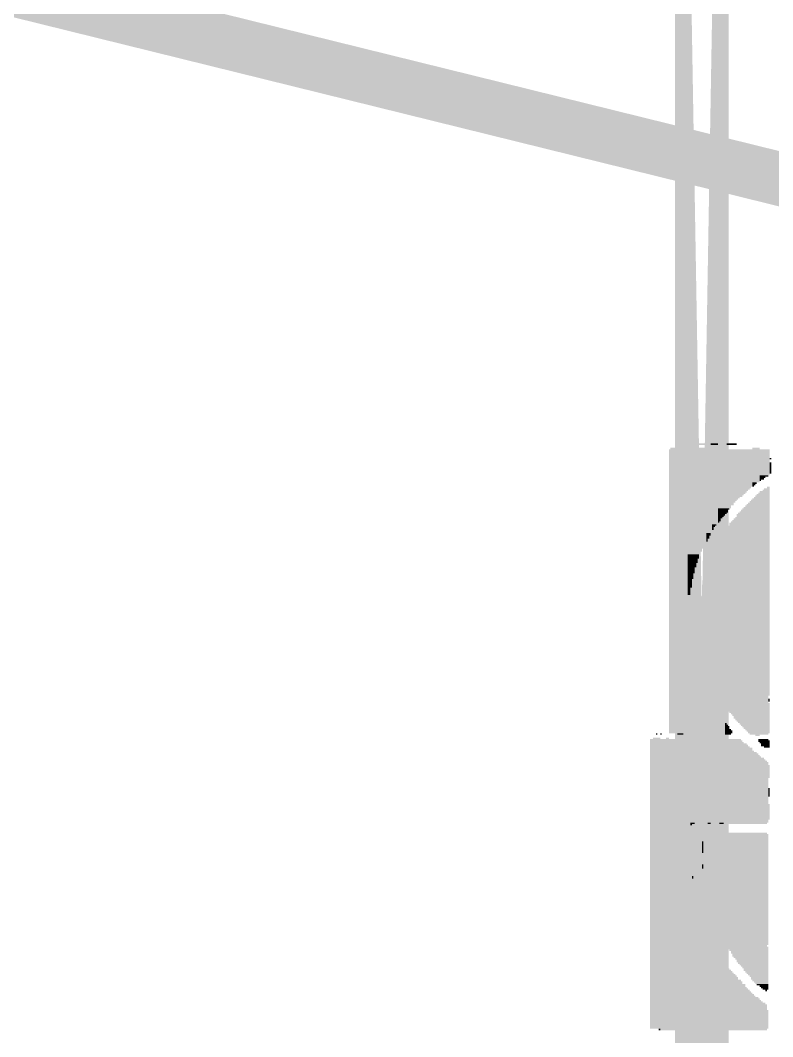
# Model space of a CAD drawing. Extents: x -12.3 to 50.3, y -6.1 to 14.
# Drawn here: x 5.91 to 9.7, y 3.75 to 8.87 of the extents above; entities that cross this region are included whole.
import ezdxf

# ---------------------------------------------------------------- set-up
doc = ezdxf.new("R2010")
doc.units = 0
doc.layers.get('0').update_dxf_attribs({"linetype": 'CONTINUOUS'})
doc.layers.add('1', color=1, linetype='CONTINUOUS')

msp = doc.modelspace()

# ---------------------------------------------------------------- linework, layer by layer
at = {"color": 7}
for points in [[(9.1782, 6.7093), (9.1854, 6.7093), (9.1782, 5.2789), (9.1854, 5.2789)], [(9.1854, 6.7166), (9.2508, 6.7166), (9.1854, 5.2789), (9.2508, 5.2789)], [(9.2508, 6.7239), (9.258, 6.7239), (9.2508, 5.2716), (9.258, 5.2716)], [(9.258, 6.7384), (9.3815, 6.7384), (9.258, 6.7311), (9.3815, 6.7311)], [(9.258, 6.7311), (9.2653, 6.7311), (9.258, 5.2716), (9.2653, 5.2716)], [(9.2653, 6.7239), (9.2726, 6.7239), (9.2653, 5.2716), (9.2726, 5.2716)], [(9.2726, 6.7166), (9.3669, 6.7166), (9.2726, 6.2301), (9.3669, 6.2301)], [(9.3669, 6.7093), (9.396, 6.7093), (9.3669, 6.2882), (9.396, 6.2882)], [(9.3887, 6.7384), (9.425, 6.7384), (9.3887, 6.7311), (9.425, 6.7311)], [(9.396, 6.7166), (9.425, 6.7166), (9.396, 6.3318), (9.425, 6.3318)], [(9.425, 6.7093), (9.5993, 6.7093), (9.425, 6.5206), (9.5993, 6.5206)], [(9.4686, 6.7384), (9.5194, 6.7384), (9.4686, 6.7311), (9.5194, 6.7311)], [(9.5993, 6.7166), (9.6356, 6.7166), (9.5993, 6.5423), (9.6356, 6.5423)], [(9.6356, 6.7093), (9.6864, 6.7093), (9.6356, 6.5786), (9.6864, 6.5786)], [(9.6864, 6.6658), (9.6937, 6.6658), (9.6864, 6.6585), (9.6937, 6.6585)], [(9.6864, 6.644), (9.6937, 6.644), (9.6864, 6.5859), (9.6937, 6.5859)], [(9.6356, 6.5786), (9.6792, 6.5786), (9.6356, 6.5714), (9.6792, 6.5714)], [(9.6356, 6.5714), (9.6647, 6.5714), (9.6356, 6.5641), (9.6647, 6.5641)], [(9.6356, 6.5641), (9.6574, 6.5641), (9.6356, 6.5569), (9.6574, 6.5569)], [(9.6356, 6.5569), (9.6429, 6.5569), (9.6356, 6.5496), (9.6429, 6.5496)], [(9.425, 6.5206), (9.592, 6.5206), (9.425, 6.5133), (9.592, 6.5133)], [(9.425, 6.5133), (9.5848, 6.5133), (9.425, 6.506), (9.5848, 6.506)], [(9.425, 6.506), (9.5775, 6.506), (9.425, 6.4988), (9.5775, 6.4988)], [(9.5993, 6.5423), (9.6211, 6.5423), (9.5993, 6.5351), (9.6211, 6.5351)], [(9.5993, 6.5351), (9.6138, 6.5351), (9.5993, 6.5278), (9.6138, 6.5278)], [(9.5993, 6.5278), (9.6066, 6.5278), (9.5993, 6.5206), (9.6066, 6.5206)], [(9.6501, 6.506), (9.6574, 6.506), (9.6501, 5.2716), (9.6574, 5.2716)], [(9.6574, 6.5133), (9.6719, 6.5133), (9.6574, 5.2716), (9.6719, 5.2716)], [(9.6719, 6.5206), (9.6864, 6.5206), (9.6719, 5.4677), (9.6864, 5.4677)], [(9.425, 6.4988), (9.5703, 6.4988), (9.425, 6.4915), (9.5703, 6.4915)], [(9.425, 6.4915), (9.563, 6.4915), (9.425, 6.4843), (9.563, 6.4843)], [(9.425, 6.4843), (9.5557, 6.4843), (9.425, 6.477), (9.5557, 6.477)], [(9.425, 6.477), (9.5485, 6.477), (9.425, 6.4697), (9.5485, 6.4697)], [(9.425, 6.4697), (9.534, 6.4697), (9.425, 6.4625), (9.534, 6.4625)], [(9.425, 6.4625), (9.5267, 6.4625), (9.425, 6.4552), (9.5267, 6.4552)], [(9.425, 6.4552), (9.5194, 6.4552), (9.425, 6.4479), (9.5194, 6.4479)], [(9.592, 6.4552), (9.5993, 6.4552), (9.592, 5.2716), (9.5993, 5.2716)], [(9.5993, 6.4625), (9.6066, 6.4625), (9.5993, 5.2716), (9.6066, 5.2716)], [(9.6066, 6.4697), (9.6138, 6.4697), (9.6066, 5.2716), (9.6138, 5.2716)], [(9.6138, 6.477), (9.6211, 6.477), (9.6138, 5.2644), (9.6211, 5.2644)], [(9.6211, 6.4843), (9.6284, 6.4843), (9.6211, 5.2644), (9.6284, 5.2644)], [(9.6284, 6.4915), (9.6356, 6.4915), (9.6284, 5.2644), (9.6356, 5.2644)], [(9.6356, 6.4988), (9.6501, 6.4988), (9.6356, 5.2716), (9.6501, 5.2716)], [(9.425, 6.4479), (9.5122, 6.4479), (9.425, 6.4407), (9.5122, 6.4407)], [(9.425, 6.4407), (9.5049, 6.4407), (9.425, 6.4262), (9.5049, 6.4262)], [(9.425, 6.4262), (9.4904, 6.4262), (9.425, 6.4116), (9.4904, 6.4116)], [(9.425, 6.4116), (9.4831, 6.4116), (9.425, 6.4044), (9.4831, 6.4044)], [(9.425, 6.4044), (9.4759, 6.4044), (9.425, 6.3899), (9.4759, 6.3899)], [(9.5412, 6.4044), (9.5485, 6.4044), (9.5412, 5.3152), (9.5485, 5.3152)], [(9.5485, 6.4116), (9.5557, 6.4116), (9.5485, 5.3079), (9.5557, 5.3079)], [(9.5557, 6.4189), (9.563, 6.4189), (9.5557, 5.3007), (9.563, 5.3007)], [(9.563, 6.4262), (9.5703, 6.4262), (9.563, 5.2934), (9.5703, 5.2934)], [(9.5703, 6.4334), (9.5775, 6.4334), (9.5703, 5.2862), (9.5775, 5.2862)], [(9.5775, 6.4407), (9.5848, 6.4407), (9.5775, 5.2789), (9.5848, 5.2789)], [(9.5848, 6.4479), (9.592, 6.4479), (9.5848, 5.2716), (9.592, 5.2716)], [(9.425, 6.3899), (9.4686, 6.3899), (9.425, 6.3826), (9.4686, 6.3826)], [(9.425, 6.3826), (9.4613, 6.3826), (9.425, 6.3753), (9.4613, 6.3753)], [(9.425, 6.3753), (9.4541, 6.3753), (9.425, 6.3681), (9.4541, 6.3681)], [(9.425, 6.3681), (9.4468, 6.3681), (9.425, 6.3608), (9.4468, 6.3608)], [(9.425, 6.3608), (9.4396, 6.3608), (9.425, 6.3463), (9.4396, 6.3463)], [(9.4976, 6.3536), (9.5049, 6.3536), (9.4976, 5.366), (9.5049, 5.366)], [(9.5049, 6.3608), (9.5122, 6.3608), (9.5049, 5.3515), (9.5122, 5.3515)], [(9.5122, 6.3681), (9.5194, 6.3681), (9.5122, 5.3442), (9.5194, 5.3442)], [(9.5194, 6.3826), (9.5267, 6.3826), (9.5194, 5.337), (9.5267, 5.337)], [(9.5267, 6.3899), (9.534, 6.3899), (9.5267, 5.3297), (9.534, 5.3297)], [(9.534, 6.3971), (9.5412, 6.3971), (9.534, 5.3225), (9.5412, 5.3225)], [(9.396, 6.3318), (9.4178, 6.3318), (9.396, 6.3245), (9.4178, 6.3245)], [(9.396, 6.3245), (9.4105, 6.3245), (9.396, 6.3172), (9.4105, 6.3172)], [(9.396, 6.3172), (9.4033, 6.3172), (9.396, 6.3027), (9.4033, 6.3027)], [(9.425, 6.3463), (9.4323, 6.3463), (9.425, 6.339), (9.4323, 6.339)], [(9.4613, 6.3027), (9.4686, 6.3027), (9.4613, 5.4096), (9.4686, 5.4096)], [(9.4686, 6.3172), (9.4759, 6.3172), (9.4686, 5.4023), (9.4759, 5.4023)], [(9.4759, 6.3245), (9.4831, 6.3245), (9.4759, 5.3878), (9.4831, 5.3878)], [(9.4831, 6.339), (9.4904, 6.339), (9.4831, 5.3805), (9.4904, 5.3805)], [(9.4904, 6.3463), (9.4976, 6.3463), (9.4904, 5.3733), (9.4976, 5.3733)], [(9.3669, 6.2882), (9.3887, 6.2882), (9.3669, 6.2737), (9.3887, 6.2737)], [(9.3669, 6.2737), (9.3815, 6.2737), (9.3669, 6.2592), (9.3815, 6.2592)], [(9.3669, 6.2592), (9.3742, 6.2592), (9.3669, 6.2446), (9.3742, 6.2446)], [(9.425, 6.2519), (9.4323, 6.2519), (9.425, 5.4749), (9.4323, 5.4749)], [(9.4323, 6.2664), (9.4396, 6.2664), (9.4323, 5.4604), (9.4396, 5.4604)], [(9.4396, 6.2737), (9.4468, 6.2737), (9.4396, 5.4532), (9.4468, 5.4532)], [(9.4468, 6.2809), (9.4541, 6.2809), (9.4468, 5.4314), (9.4541, 5.4314)], [(9.4541, 6.2955), (9.4613, 6.2955), (9.4541, 5.4241), (9.4613, 5.4241)], [(9.2726, 6.2301), (9.3597, 6.2301), (9.2726, 6.2228), (9.3597, 6.2228)], [(9.2726, 6.2228), (9.3524, 6.2228), (9.2726, 6.2083), (9.3524, 6.2083)], [(9.2726, 6.2083), (9.3452, 6.2083), (9.2726, 6.1938), (9.3452, 6.1938)], [(9.4033, 6.2083), (9.4105, 6.2083), (9.4033, 5.5185), (9.4105, 5.5185)], [(9.4105, 6.2228), (9.4178, 6.2228), (9.4105, 5.5113), (9.4178, 5.5113)], [(9.4178, 6.2374), (9.425, 6.2374), (9.4178, 5.4895), (9.425, 5.4895)], [(9.2726, 6.1938), (9.3379, 6.1938), (9.2726, 6.1793), (9.3379, 6.1793)], [(9.2726, 6.1793), (9.3306, 6.1793), (9.2726, 6.1575), (9.3306, 6.1575)], [(9.2726, 6.1575), (9.3234, 6.1575), (9.2726, 6.1357), (9.3234, 6.1357)], [(9.3815, 6.1502), (9.3887, 6.1502), (9.3815, 5.5766), (9.3887, 5.5766)], [(9.3887, 6.172), (9.396, 6.172), (9.3887, 5.5548), (9.396, 5.5548)], [(9.396, 6.1865), (9.4033, 6.1865), (9.396, 5.5403), (9.4033, 5.5403)], [(9.2726, 6.1357), (9.3161, 6.1357), (9.2726, 6.1139), (9.3161, 6.1139)], [(9.2726, 6.1139), (9.3089, 6.1139), (9.2726, 6.0849), (9.3089, 6.0849)], [(9.3669, 6.1139), (9.3742, 6.1139), (9.3669, 5.6202), (9.3742, 5.6202)], [(9.3742, 6.1285), (9.3815, 6.1285), (9.3742, 5.5984), (9.3815, 5.5984)], [(9.2726, 6.0849), (9.3016, 6.0849), (9.2726, 6.0558), (9.3016, 6.0558)], [(9.2726, 6.0558), (9.2943, 6.0558), (9.2726, 6.0123), (9.2943, 6.0123)], [(9.3524, 6.0558), (9.3597, 6.0558), (9.3524, 5.671), (9.3597, 5.671)], [(9.3597, 6.0849), (9.3669, 6.0849), (9.3597, 5.642), (9.3669, 5.642)], [(9.2726, 6.0123), (9.2871, 6.0123), (9.2726, 5.976), (9.2871, 5.976)], [(9.3452, 6.0268), (9.3524, 6.0268), (9.3452, 5.7073), (9.3524, 5.7073)], [(9.2726, 5.976), (9.2798, 5.976), (9.2726, 5.9106), (9.2798, 5.9106)], [(9.3379, 5.9687), (9.3452, 5.9687), (9.3379, 5.7509), (9.3452, 5.7509)], [(9.2726, 5.8598), (9.2798, 5.8598), (9.2726, 5.2716), (9.2798, 5.2716)], [(9.2798, 5.7581), (9.2871, 5.7581), (9.2798, 5.2716), (9.2871, 5.2716)], [(9.2871, 5.7146), (9.2943, 5.7146), (9.2871, 5.2716), (9.2943, 5.2716)], [(9.2943, 5.6783), (9.3016, 5.6783), (9.2943, 5.2716), (9.3016, 5.2716)], [(9.3016, 5.6492), (9.3089, 5.6492), (9.3016, 5.2716), (9.3089, 5.2716)], [(9.3089, 5.6274), (9.3161, 5.6274), (9.3089, 5.2716), (9.3161, 5.2716)], [(9.3161, 5.5911), (9.3234, 5.5911), (9.3161, 5.2716), (9.3234, 5.2716)], [(9.3234, 5.5766), (9.3306, 5.5766), (9.3234, 5.2716), (9.3306, 5.2716)], [(9.3306, 5.5621), (9.3379, 5.5621), (9.3306, 5.2716), (9.3379, 5.2716)], [(9.3379, 5.5403), (9.3452, 5.5403), (9.3379, 5.2716), (9.3452, 5.2716)], [(9.3452, 5.5258), (9.3524, 5.5258), (9.3452, 5.2716), (9.3524, 5.2716)], [(9.3524, 5.5113), (9.3597, 5.5113), (9.3524, 5.2716), (9.3597, 5.2716)], [(9.3597, 5.4895), (9.3669, 5.4895), (9.3597, 5.2716), (9.3669, 5.2716)], [(9.3669, 5.4749), (9.3742, 5.4749), (9.3669, 5.2716), (9.3742, 5.2716)], [(9.3742, 5.4604), (9.3815, 5.4604), (9.3742, 5.2716), (9.3815, 5.2716)], [(9.3815, 5.4459), (9.3887, 5.4459), (9.3815, 5.2716), (9.3887, 5.2716)], [(9.3887, 5.4314), (9.4033, 5.4314), (9.3887, 5.2716), (9.4033, 5.2716)], [(9.6719, 5.4677), (9.6792, 5.4677), (9.6719, 5.2716), (9.6792, 5.2716)], [(9.6792, 5.4532), (9.6864, 5.4532), (9.6792, 5.4386), (9.6864, 5.4386)], [(9.6792, 5.4314), (9.6864, 5.4314), (9.6792, 5.2789), (9.6864, 5.2789)], [(9.4033, 5.4169), (9.4105, 5.4169), (9.4033, 5.2716), (9.4105, 5.2716)], [(9.4105, 5.4023), (9.4178, 5.4023), (9.4105, 5.2716), (9.4178, 5.2716)], [(9.4178, 5.3951), (9.425, 5.3951), (9.4178, 5.2716), (9.425, 5.2716)], [(9.425, 5.3805), (9.4323, 5.3805), (9.425, 5.2716), (9.4323, 5.2716)], [(9.4323, 5.366), (9.4396, 5.366), (9.4323, 5.2716), (9.4396, 5.2716)], [(9.4396, 5.3588), (9.4468, 5.3588), (9.4396, 5.2716), (9.4468, 5.2716)], [(9.4468, 5.3515), (9.4541, 5.3515), (9.4468, 5.2716), (9.4541, 5.2716)], [(9.4541, 5.337), (9.4613, 5.337), (9.4541, 5.2716), (9.4613, 5.2716)], [(9.4613, 5.3297), (9.4686, 5.3297), (9.4613, 5.2716), (9.4686, 5.2716)], [(9.1128, 5.2789), (9.1201, 5.2789), (9.1128, 5.2716), (9.1201, 5.2716)], [(9.1346, 5.2789), (9.1419, 5.2789), (9.1346, 5.2716), (9.1419, 5.2716)], [(9.2217, 5.2789), (9.2508, 5.2789), (9.2217, 5.2716), (9.2508, 5.2716)], [(9.4686, 5.3225), (9.4759, 5.3225), (9.4686, 5.2716), (9.4759, 5.2716)], [(9.4759, 5.3152), (9.4831, 5.3152), (9.4759, 5.2716), (9.4831, 5.2716)], [(9.4831, 5.3007), (9.4904, 5.3007), (9.4831, 5.2716), (9.4904, 5.2716)], [(9.4904, 5.2934), (9.4976, 5.2934), (9.4904, 5.2789), (9.4976, 5.2789)], [(9.0838, 5.2498), (9.0983, 5.2498), (9.0838, 3.7903), (9.0983, 3.7903)], [(9.0983, 5.2571), (9.1346, 5.2571), (9.0983, 3.7903), (9.1346, 3.7903)], [(9.1346, 5.2498), (9.1636, 5.2498), (9.1346, 3.7831), (9.1636, 3.7831)], [(9.1636, 5.2571), (9.1782, 5.2571), (9.1636, 3.7831), (9.1782, 3.7831)], [(9.1782, 5.2498), (9.229, 5.2498), (9.1782, 3.7831), (9.229, 3.7831)], [(9.229, 5.2571), (9.258, 5.2571), (9.229, 3.7831), (9.258, 3.7831)], [(9.258, 5.2498), (9.2798, 5.2498), (9.258, 3.7831), (9.2798, 3.7831)], [(9.2798, 5.2571), (9.2871, 5.2571), (9.2798, 4.7924), (9.2871, 4.7924)], [(9.2871, 5.2498), (9.3669, 5.2498), (9.2871, 4.8287), (9.3669, 4.8287)], [(9.3669, 5.2571), (9.3742, 5.2571), (9.3669, 4.8214), (9.3742, 4.8214)], [(9.3742, 5.2498), (9.5412, 5.2498), (9.3742, 4.8287), (9.5412, 4.8287)], [(9.5412, 5.2426), (9.5485, 5.2426), (9.5412, 4.8214), (9.5485, 4.8214)], [(9.5485, 5.2353), (9.5557, 5.2353), (9.5485, 4.8214), (9.5557, 4.8214)], [(9.5557, 5.2281), (9.5703, 5.2281), (9.5557, 4.8214), (9.5703, 4.8214)], [(9.6284, 5.2498), (9.6792, 5.2498), (9.6284, 5.2353), (9.6792, 5.2353)], [(9.6356, 5.2353), (9.6792, 5.2353), (9.6356, 5.2281), (9.6792, 5.2281)], [(9.6429, 5.2281), (9.6792, 5.2281), (9.6429, 5.2135), (9.6792, 5.2135)], [(9.6792, 5.2426), (9.6864, 5.2426), (9.6792, 5.2063), (9.6864, 5.2063)], [(9.5703, 5.2208), (9.5775, 5.2208), (9.5703, 4.8214), (9.5775, 4.8214)], [(9.5775, 5.2135), (9.5848, 5.2135), (9.5775, 4.8214), (9.5848, 4.8214)], [(9.5848, 5.2063), (9.5993, 5.2063), (9.5848, 4.8214), (9.5993, 4.8214)], [(9.5993, 5.1918), (9.6066, 5.1918), (9.5993, 4.8214), (9.6066, 4.8214)], [(9.6066, 5.1845), (9.6211, 5.1845), (9.6066, 4.8214), (9.6211, 4.8214)], [(9.6211, 5.1772), (9.6284, 5.1772), (9.6211, 4.8214), (9.6284, 4.8214)], [(9.6574, 5.2135), (9.6792, 5.2135), (9.6574, 5.2063), (9.6792, 5.2063)], [(9.6284, 5.17), (9.6356, 5.17), (9.6284, 4.8214), (9.6356, 4.8214)], [(9.6356, 5.1627), (9.6429, 5.1627), (9.6356, 4.8214), (9.6429, 4.8214)], [(9.6429, 5.1555), (9.6574, 5.1555), (9.6429, 4.8214), (9.6574, 4.8214)], [(9.6574, 5.1482), (9.6647, 5.1482), (9.6574, 4.8214), (9.6647, 4.8214)], [(9.6647, 5.1409), (9.6719, 5.1409), (9.6647, 4.8214), (9.6719, 4.8214)], [(9.6719, 5.1337), (9.6792, 5.1337), (9.6719, 4.8287), (9.6792, 4.8287)], [(9.6792, 5.1191), (9.6864, 5.1191), (9.6792, 5.0538), (9.6864, 5.0538)], [(9.6792, 5.003), (9.6864, 5.003), (9.6792, 4.9594), (9.6864, 4.9594)], [(9.6792, 4.9231), (9.6864, 4.9231), (9.6792, 4.8432), (9.6864, 4.8432)], [(9.2871, 4.8287), (9.3089, 4.8287), (9.2871, 4.8214), (9.3089, 4.8214)], [(9.2871, 4.8214), (9.2943, 4.8214), (9.2871, 4.8142), (9.2943, 4.8142)], [(9.3742, 4.8287), (9.3887, 4.8287), (9.3742, 4.8214), (9.3887, 4.8214)], [(9.4323, 4.8287), (9.4541, 4.8287), (9.4323, 4.8214), (9.4541, 4.8214)], [(9.4613, 4.8287), (9.5412, 4.8287), (9.4613, 4.8214), (9.5412, 4.8214)], [(9.3524, 4.7706), (9.3597, 4.7706), (9.3524, 4.5237), (9.3597, 4.5237)], [(9.3597, 4.7779), (9.6719, 4.7779), (9.3597, 4.4729), (9.6719, 4.4729)], [(9.6719, 4.7706), (9.6792, 4.7706), (9.6719, 4.2115), (9.6792, 4.2115)], [(9.2798, 4.727), (9.2871, 4.727), (9.2798, 3.7903), (9.2871, 3.7903)], [(9.3452, 4.7343), (9.3524, 4.7343), (9.3452, 4.6762), (9.3524, 4.6762)], [(9.3452, 4.6181), (9.3524, 4.6181), (9.3452, 4.5963), (9.3524, 4.5963)], [(9.2871, 4.5891), (9.2943, 4.5891), (9.2871, 3.7903), (9.2943, 3.7903)], [(9.2943, 4.56), (9.3016, 4.56), (9.2943, 4.5455), (9.3016, 4.5455)], [(9.2943, 4.5383), (9.3016, 4.5383), (9.2943, 3.7903), (9.3016, 3.7903)], [(9.3016, 4.5019), (9.3089, 4.5019), (9.3016, 3.7903), (9.3089, 3.7903)], [(9.3089, 4.4656), (9.3161, 4.4656), (9.3089, 3.7831), (9.3161, 3.7831)], [(9.3669, 4.4729), (9.6719, 4.4729), (9.3669, 4.4439), (9.6719, 4.4439)], [(9.3161, 4.4293), (9.3234, 4.4293), (9.3161, 3.7903), (9.3234, 3.7903)], [(9.3742, 4.4439), (9.6719, 4.4439), (9.3742, 4.4148), (9.6719, 4.4148)], [(9.3815, 4.4148), (9.6719, 4.4148), (9.3815, 4.393), (9.6719, 4.393)], [(9.3234, 4.4003), (9.3306, 4.4003), (9.3234, 3.7903), (9.3306, 3.7903)], [(9.3306, 4.3785), (9.3379, 4.3785), (9.3306, 3.7903), (9.3379, 3.7903)], [(9.3379, 4.3567), (9.3452, 4.3567), (9.3379, 3.7831), (9.3452, 3.7831)], [(9.3887, 4.393), (9.6719, 4.393), (9.3887, 4.3785), (9.6719, 4.3785)], [(9.396, 4.3785), (9.6719, 4.3785), (9.396, 4.3567), (9.6719, 4.3567)], [(9.4033, 4.3567), (9.6719, 4.3567), (9.4033, 4.3349), (9.6719, 4.3349)], [(9.3452, 4.3422), (9.3524, 4.3422), (9.3452, 3.7831), (9.3524, 3.7831)], [(9.3524, 4.3204), (9.3597, 4.3204), (9.3524, 3.7831), (9.3597, 3.7831)], [(9.4105, 4.3349), (9.6719, 4.3349), (9.4105, 4.3204), (9.6719, 4.3204)], [(9.4178, 4.3204), (9.6719, 4.3204), (9.4178, 4.2986), (9.6719, 4.2986)], [(9.3597, 4.2986), (9.3669, 4.2986), (9.3597, 3.7831), (9.3669, 3.7831)], [(9.3669, 4.2841), (9.3742, 4.2841), (9.3669, 3.7831), (9.3742, 3.7831)], [(9.3742, 4.2696), (9.3815, 4.2696), (9.3742, 3.7831), (9.3815, 3.7831)], [(9.425, 4.2986), (9.6719, 4.2986), (9.425, 4.2841), (9.6719, 4.2841)], [(9.4323, 4.2841), (9.6719, 4.2841), (9.4323, 4.2696), (9.6719, 4.2696)], [(9.4396, 4.2696), (9.6719, 4.2696), (9.4396, 4.2551), (9.6719, 4.2551)], [(9.4468, 4.2551), (9.6719, 4.2551), (9.4468, 4.2405), (9.6719, 4.2405)], [(9.3815, 4.2478), (9.3887, 4.2478), (9.3815, 3.7831), (9.3887, 3.7831)], [(9.3887, 4.2333), (9.396, 4.2333), (9.3887, 3.7831), (9.396, 3.7831)], [(9.396, 4.226), (9.4033, 4.226), (9.396, 3.7831), (9.4033, 3.7831)], [(9.4033, 4.2115), (9.4105, 4.2115), (9.4033, 3.7831), (9.4105, 3.7831)], [(9.4105, 4.2042), (9.4178, 4.2042), (9.4105, 3.7831), (9.4178, 3.7831)], [(9.4541, 4.2405), (9.6719, 4.2405), (9.4541, 4.226), (9.6719, 4.226)], [(9.4613, 4.226), (9.6719, 4.226), (9.4613, 4.2115), (9.6719, 4.2115)], [(9.4686, 4.2115), (9.6719, 4.2115), (9.4686, 4.2042), (9.6719, 4.2042)], [(9.4759, 4.2042), (9.6792, 4.2042), (9.4759, 4.1897), (9.6792, 4.1897)], [(9.4178, 4.1825), (9.425, 4.1825), (9.4178, 3.7831), (9.425, 3.7831)], [(9.425, 4.1752), (9.4323, 4.1752), (9.425, 3.7831), (9.4323, 3.7831)], [(9.4323, 4.1607), (9.4396, 4.1607), (9.4323, 3.7831), (9.4396, 3.7831)], [(9.4396, 4.1534), (9.4468, 4.1534), (9.4396, 3.7831), (9.4468, 3.7831)], [(9.4831, 4.1897), (9.6792, 4.1897), (9.4831, 4.1825), (9.6792, 4.1825)], [(9.4904, 4.1825), (9.6792, 4.1825), (9.4904, 4.1679), (9.6792, 4.1679)], [(9.4976, 4.1679), (9.6792, 4.1679), (9.4976, 4.1534), (9.6792, 4.1534)], [(9.5049, 4.1534), (9.6792, 4.1534), (9.5049, 4.1461), (9.6792, 4.1461)], [(9.4468, 4.1389), (9.4541, 4.1389), (9.4468, 3.7831), (9.4541, 3.7831)], [(9.4541, 4.1316), (9.4613, 4.1316), (9.4541, 3.7831), (9.4613, 3.7831)], [(9.4613, 4.1171), (9.4686, 4.1171), (9.4613, 3.7831), (9.4686, 3.7831)], [(9.4686, 4.1098), (9.4759, 4.1098), (9.4686, 3.7831), (9.4759, 3.7831)], [(9.5122, 4.1461), (9.6792, 4.1461), (9.5122, 4.1389), (9.6792, 4.1389)], [(9.5194, 4.1389), (9.6792, 4.1389), (9.5194, 4.1244), (9.6792, 4.1244)], [(9.5267, 4.1244), (9.6792, 4.1244), (9.5267, 4.1171), (9.6792, 4.1171)], [(9.534, 4.1171), (9.6792, 4.1171), (9.534, 4.1098), (9.6792, 4.1098)], [(9.5412, 4.1098), (9.6792, 4.1098), (9.5412, 4.1026), (9.6792, 4.1026)], [(9.5485, 4.1026), (9.6792, 4.1026), (9.5485, 4.0953), (9.6792, 4.0953)], [(9.4759, 4.0953), (9.4831, 4.0953), (9.4759, 3.7831), (9.4831, 3.7831)], [(9.4831, 4.0881), (9.4904, 4.0881), (9.4831, 3.7831), (9.4904, 3.7831)], [(9.4904, 4.0808), (9.4976, 4.0808), (9.4904, 3.7831), (9.4976, 3.7831)], [(9.4976, 4.0735), (9.5049, 4.0735), (9.4976, 3.7831), (9.5049, 3.7831)], [(9.5049, 4.0663), (9.5122, 4.0663), (9.5049, 3.7831), (9.5122, 3.7831)], [(9.5122, 4.059), (9.5194, 4.059), (9.5122, 3.7831), (9.5194, 3.7831)], [(9.5194, 4.0517), (9.5267, 4.0517), (9.5194, 3.7831), (9.5267, 3.7831)], [(9.5557, 4.0953), (9.6792, 4.0953), (9.5557, 4.0808), (9.6792, 4.0808)], [(9.563, 4.0808), (9.6792, 4.0808), (9.563, 4.0735), (9.6792, 4.0735)], [(9.5703, 4.0735), (9.6792, 4.0735), (9.5703, 4.0663), (9.6792, 4.0663)], [(9.5775, 4.0663), (9.6792, 4.0663), (9.5775, 4.059), (9.6792, 4.059)], [(9.5848, 4.059), (9.6792, 4.059), (9.5848, 4.0517), (9.6792, 4.0517)], [(9.592, 4.0517), (9.6792, 4.0517), (9.592, 4.0372), (9.6792, 4.0372)], [(9.5267, 4.0372), (9.5412, 4.0372), (9.5267, 3.7831), (9.5412, 3.7831)], [(9.5412, 4.03), (9.5485, 4.03), (9.5412, 3.7831), (9.5485, 3.7831)], [(9.5485, 4.0154), (9.563, 4.0154), (9.5485, 3.7831), (9.563, 3.7831)], [(9.563, 4.0009), (9.5703, 4.0009), (9.563, 3.7831), (9.5703, 3.7831)], [(9.5703, 3.9937), (9.5775, 3.9937), (9.5703, 3.7831), (9.5775, 3.7831)], [(9.5993, 4.0372), (9.6792, 4.0372), (9.5993, 4.03), (9.6792, 4.03)], [(9.6066, 4.03), (9.6792, 4.03), (9.6066, 4.0227), (9.6792, 4.0227)], [(9.6138, 4.0227), (9.6792, 4.0227), (9.6138, 4.0154), (9.6792, 4.0154)], [(9.6211, 4.0154), (9.6792, 4.0154), (9.6211, 4.0082), (9.6792, 4.0082)], [(9.6356, 4.0082), (9.6792, 4.0082), (9.6356, 4.0009), (9.6792, 4.0009)], [(9.6429, 4.0009), (9.6792, 4.0009), (9.6429, 3.9937), (9.6792, 3.9937)], [(9.6501, 3.9937), (9.6792, 3.9937), (9.6501, 3.9864), (9.6792, 3.9864)], [(9.5775, 3.9864), (9.5848, 3.9864), (9.5775, 3.7831), (9.5848, 3.7831)], [(9.5848, 3.9791), (9.592, 3.9791), (9.5848, 3.7831), (9.592, 3.7831)], [(9.592, 3.9719), (9.5993, 3.9719), (9.592, 3.7831), (9.5993, 3.7831)], [(9.5993, 3.9646), (9.6066, 3.9646), (9.5993, 3.7831), (9.6066, 3.7831)], [(9.6066, 3.9574), (9.6138, 3.9574), (9.6066, 3.7831), (9.6138, 3.7831)], [(9.6138, 3.9501), (9.6284, 3.9501), (9.6138, 3.7831), (9.6284, 3.7831)], [(9.6284, 3.9428), (9.6356, 3.9428), (9.6284, 3.7831), (9.6356, 3.7831)], [(9.6647, 3.9864), (9.6719, 3.9864), (9.6647, 3.9791), (9.6719, 3.9791)], [(9.6356, 3.9356), (9.6429, 3.9356), (9.6356, 3.7831), (9.6429, 3.7831)], [(9.6429, 3.9283), (9.6501, 3.9283), (9.6429, 3.7831), (9.6501, 3.7831)], [(9.6501, 3.921), (9.6647, 3.921), (9.6501, 3.7831), (9.6647, 3.7831)], [(9.6647, 3.9138), (9.6719, 3.9138), (9.6647, 3.7831), (9.6719, 3.7831)], [(9.6719, 3.8847), (9.6792, 3.8847), (9.6719, 3.7903), (9.6792, 3.7903)], [(9.1273, 3.7903), (9.1346, 3.7903), (9.1273, 3.7831), (9.1346, 3.7831)]]:
    msp.add_solid(points, dxfattribs=at)
at = {"layer": '1', "const_width": 0.2708}
msp.add_lwpolyline([(9.3445, 13.8541), (9.3445, -2.13)], close=True, dxfattribs=at)
msp.add_lwpolyline([(-0.5121, 10.6041), (30.8986, 2.8415), (30.8986, 8.8827, -1)], format="xyb", close=True, dxfattribs=at)

doc.saveas('drawing.dxf')
